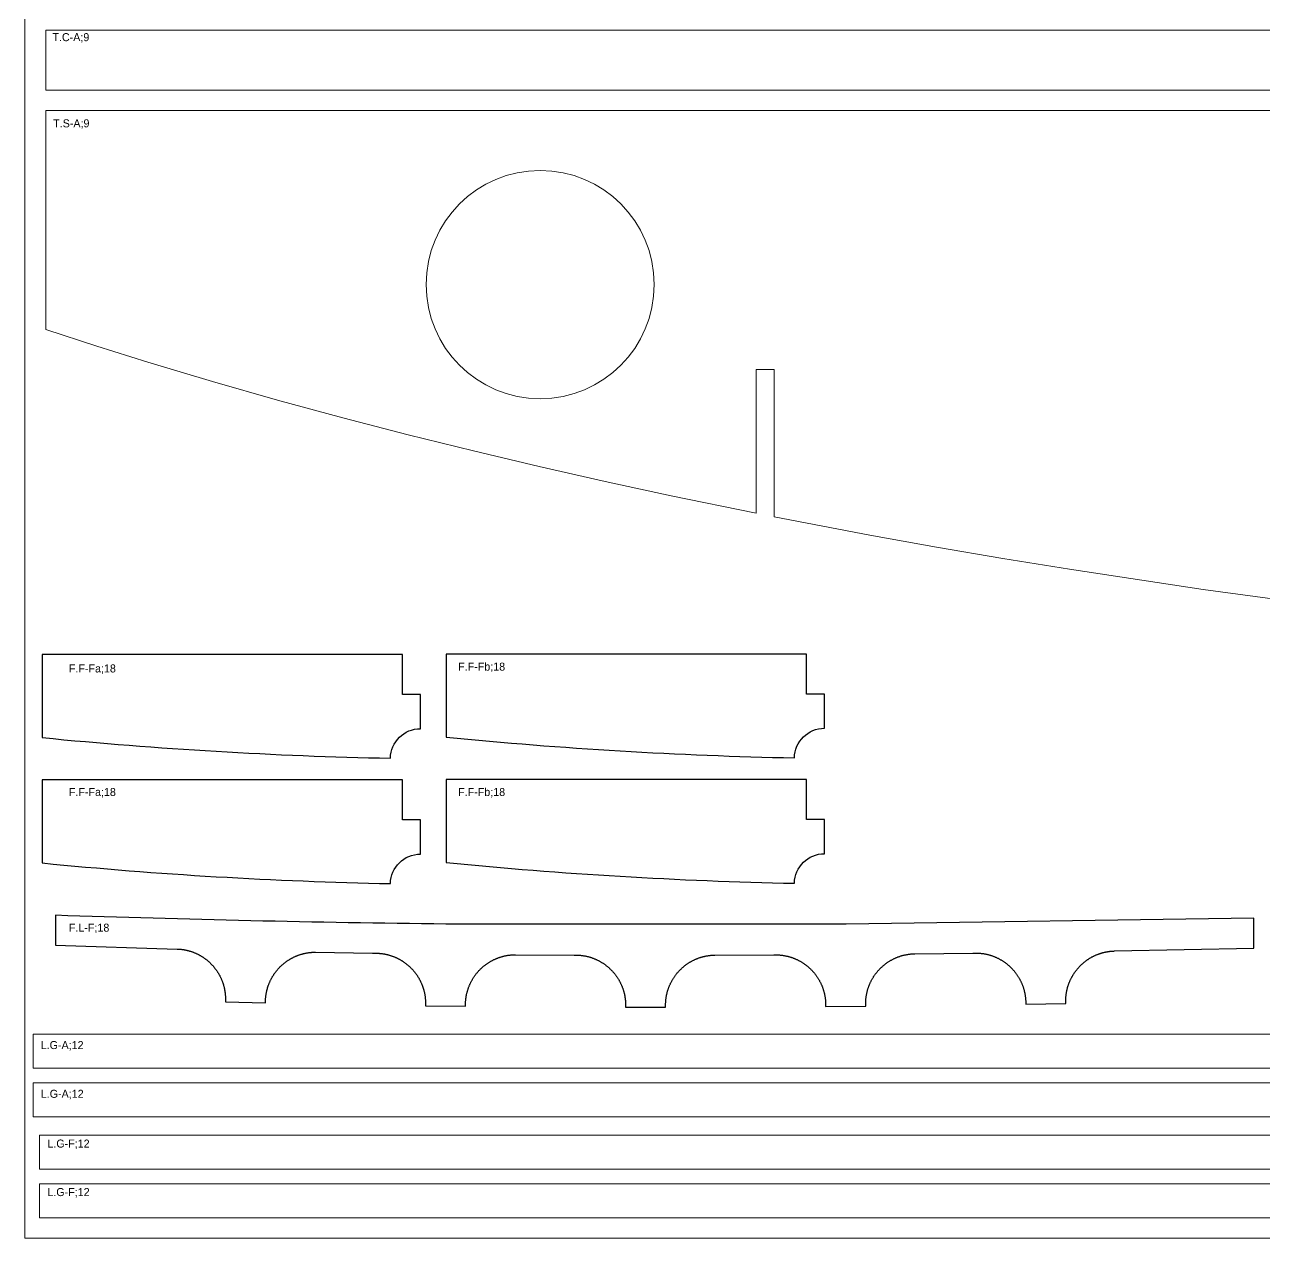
# Model space of a CAD drawing. Header units: millimetres. Extents: x 0 to 7720, y 0 to 5733.
# Drawn here: x 0 to 619, y 4486 to 5092 of the extents above; entities that cross this region are included whole.
import ezdxf

# ---------------------------------------------------------------- set-up
doc = ezdxf.new("R2010")
doc.units = ezdxf.units.MM
for name, color, linetype in [('0_0_0', 1, 'Continuous'), ('CORTE_6MM', 1, 'Continuous'), ('plate', 3, 'Continuous')]:
    doc.layers.add(name, color=color, linetype=linetype)

msp = doc.modelspace()

# ---------------------------------------------------------------- linework, layer by layer
at = {"layer": '0_0_0', "lineweight": 0}
msp.add_lwpolyline([(1722.57, 5059.61), (10.57, 5059.61), (10.57, 5089.61), (1722.57, 5089.61), (1722.57, 5059.61)], close=True, dxfattribs=at)
at = {"layer": 'CORTE_6MM', "lineweight": 0}
for p, q in [((4.25, 4570.99), (4.25, 4587.99)), ((4.25, 4587.99), (1212.25, 4587.99)), ((1212.25, 4570.99), (4.25, 4570.99)), ((4.25, 4546.65), (4.25, 4563.65)), ((4.25, 4563.65), (1212.25, 4563.65)), ((1212.25, 4546.65), (4.25, 4546.65)), ((7.4, 4537.43), (1215.4, 4537.43)), ((7.4, 4520.43), (7.4, 4537.43)), ((1215.4, 4520.43), (7.4, 4520.43)), ((7.4, 4513.09), (1215.4, 4513.09)), ((7.4, 4496.09), (7.4, 4513.09)), ((1215.4, 4496.09), (7.4, 4496.09))]:
    msp.add_line(p, q, dxfattribs=at)
msp.add_lwpolyline([(1722.57, 5049.46), (10.57, 5049.46), (10.57, 4939.94), (36.01, 4931.68), (61.55, 4923.7), (93.88, 4914.04), (126.34, 4904.79), (158.91, 4895.94), (191.57, 4887.47), (224.31, 4879.35), (257.16, 4871.57), (290.07, 4864.11), (323.06, 4856.95), (365.57, 4848.18), (365.57, 4920.05), (374.57, 4920.05), (374.57, 4846.39), (422.38, 4837.26), (455.6, 4831.3), (488.88, 4825.62), (522.2, 4820.22), (588.92, 4810.19), (655.77, 4801.1)], dxfattribs=at)
at = {"layer": 'CORTE_6MM'}
for points in [[(182.76, 4725.82, -0.409312), (197.75, 4740.57), (197.75, 4757.67), (188.75, 4757.67), (188.75, 4777.67), (8.71, 4777.67), (8.71, 4736.12, 0.019502), (182.76, 4725.82)], [(399.67, 4740.75), (399.67, 4757.87), (390.67, 4757.87), (390.67, 4777.87), (210.63, 4777.87), (210.63, 4736.37, 0.01963), (384.67, 4726, -0.409279), (399.67, 4740.75)], [(182.76, 4663.17, -0.409312), (197.75, 4677.92), (197.75, 4695.02), (188.75, 4695.02), (188.75, 4715.02), (8.71, 4715.02), (8.71, 4673.47, 0.019502), (182.76, 4663.17)], [(399.67, 4678.1), (399.67, 4695.21), (390.67, 4695.21), (390.67, 4715.21), (210.63, 4715.21), (210.63, 4673.72, 0.01963), (384.67, 4663.35, -0.409279), (399.67, 4678.1)], [(400.27, 4601.73), (420.27, 4601.9), (420.28, 4603.5), (420.28, 4603.78), (420.29, 4604.06), (420.3, 4604.34), (420.32, 4604.62), (420.34, 4604.92), (420.36, 4605.22), (420.39, 4605.51), (420.42, 4605.81), (420.45, 4606.09), (420.49, 4606.38), (420.53, 4606.67), (420.57, 4606.96), (420.61, 4607.24), (420.66, 4607.53), (420.72, 4607.81), (420.77, 4608.1), (420.83, 4608.38), (420.89, 4608.67), (420.96, 4608.95), (421.03, 4609.23), (421.1, 4609.52), (421.18, 4609.8), (421.26, 4610.08), (421.34, 4610.36), (421.43, 4610.64), (421.52, 4610.91), (421.61, 4611.19), (421.7, 4611.46), (421.8, 4611.74), (421.9, 4612.01), (422.01, 4612.28), (422.12, 4612.55), (422.23, 4612.82), (422.34, 4613.09), (422.46, 4613.35), (422.58, 4613.62), (422.7, 4613.88), (422.83, 4614.14), (422.96, 4614.4), (423.09, 4614.66), (423.23, 4614.92), (423.37, 4615.17), (423.51, 4615.43), (423.65, 4615.68), (423.8, 4615.93), (423.95, 4616.18), (424.1, 4616.43), (424.26, 4616.67), (424.42, 4616.91), (424.58, 4617.16), (424.74, 4617.4), (424.91, 4617.64), (425.08, 4617.87), (425.26, 4618.11), (425.44, 4618.35), (425.62, 4618.59), (425.81, 4618.82), (426, 4619.05), (426.2, 4619.29), (426.39, 4619.51), (426.59, 4619.74), (426.79, 4619.97), (427, 4620.19), (427.2, 4620.41), (427.41, 4620.62), (427.62, 4620.84), (427.84, 4621.05), (428.06, 4621.25), (428.27, 4621.46), (428.5, 4621.66), (428.72, 4621.86), (428.95, 4622.06), (429.18, 4622.26), (429.41, 4622.45), (429.64, 4622.64), (429.88, 4622.83), (430.12, 4623.01), (430.36, 4623.19), (430.6, 4623.37), (430.84, 4623.54), (431.09, 4623.72), (431.34, 4623.89), (431.59, 4624.05), (431.85, 4624.22), (432.1, 4624.38), (432.36, 4624.53), (432.62, 4624.69), (432.88, 4624.84), (433.14, 4624.99), (433.41, 4625.13), (433.67, 4625.28), (433.94, 4625.41), (434.21, 4625.55), (434.48, 4625.68), (434.75, 4625.81), (435.03, 4625.93), (435.3, 4626.06), (435.58, 4626.17), (435.86, 4626.29), (436.14, 4626.4), (436.42, 4626.51), (436.7, 4626.61), (436.98, 4626.71), (437.27, 4626.81), (437.55, 4626.91), (437.84, 4627), (438.13, 4627.09), (438.42, 4627.17), (438.71, 4627.25), (439, 4627.33), (439.29, 4627.4), (439.58, 4627.47), (439.88, 4627.54), (440.17, 4627.6), (440.47, 4627.66), (440.76, 4627.72), (441.06, 4627.77), (441.36, 4627.82), (441.65, 4627.86), (441.93, 4627.9), (442.22, 4627.94), (442.51, 4627.98), (442.79, 4628.01), (443.08, 4628.03), (443.37, 4628.06), (443.66, 4628.08), (443.94, 4628.09), (444.23, 4628.11), (444.52, 4628.12), (444.81, 4628.12), (473.89, 4628.45), (475.35, 4628.47), (475.64, 4628.47), (475.94, 4628.46), (476.23, 4628.45), (476.52, 4628.44), (476.82, 4628.42), (477.11, 4628.4), (477.4, 4628.38), (477.69, 4628.35), (477.98, 4628.32), (478.27, 4628.29), (478.57, 4628.25), (478.86, 4628.21), (479.15, 4628.17), (479.44, 4628.12), (479.73, 4628.07), (480.02, 4628.01), (480.31, 4627.96), (480.6, 4627.89), (480.88, 4627.83), (481.17, 4627.76), (481.46, 4627.69), (481.74, 4627.62), (482.02, 4627.54), (482.31, 4627.46), (482.59, 4627.37), (482.87, 4627.29), (483.15, 4627.2), (483.42, 4627.1), (483.7, 4627), (483.98, 4626.9), (484.25, 4626.8), (484.53, 4626.69), (484.8, 4626.58), (485.07, 4626.47), (485.34, 4626.35), (485.61, 4626.23), (485.88, 4626.11), (486.14, 4625.98), (486.41, 4625.85), (486.67, 4625.72), (486.93, 4625.58), (487.19, 4625.44), (487.45, 4625.3), (487.71, 4625.16), (487.96, 4625.01), (488.21, 4624.86), (488.46, 4624.7), (488.71, 4624.55), (488.96, 4624.39), (489.21, 4624.22), (489.45, 4624.06), (489.69, 4623.89), (489.93, 4623.72), (490.17, 4623.54), (490.4, 4623.37), (490.63, 4623.19), (490.86, 4623.01), (491.09, 4622.82), (491.32, 4622.64), (491.54, 4622.45), (491.76, 4622.25), (491.98, 4622.06), (492.2, 4621.86), (492.42, 4621.66), (492.63, 4621.46), (492.84, 4621.25), (493.05, 4621.04), (493.25, 4620.83), (493.46, 4620.62), (493.66, 4620.41), (493.85, 4620.19), (494.05, 4619.97), (494.24, 4619.74), (494.43, 4619.52), (494.62, 4619.29), (494.81, 4619.06), (494.99, 4618.83), (495.17, 4618.6), (495.35, 4618.36), (495.52, 4618.13), (495.69, 4617.89), (495.86, 4617.65), (496.02, 4617.4), (496.19, 4617.16), (496.35, 4616.91), (496.5, 4616.66), (496.66, 4616.41), (496.81, 4616.16), (496.95, 4615.9), (497.1, 4615.65), (497.24, 4615.39), (497.38, 4615.13), (497.51, 4614.87), (497.65, 4614.61), (497.78, 4614.35), (497.9, 4614.08), (498.03, 4613.81), (498.15, 4613.55), (498.26, 4613.28), (498.38, 4613.01), (498.49, 4612.73), (498.59, 4612.46), (498.7, 4612.18), (498.8, 4611.91), (498.9, 4611.63), (498.99, 4611.35), (499.08, 4611.07), (499.17, 4610.79), (499.26, 4610.5), (499.34, 4610.22), (499.42, 4609.94), (499.49, 4609.65), (499.56, 4609.37), (499.63, 4609.08), (499.69, 4608.8), (499.75, 4608.51), (499.81, 4608.22), (499.86, 4607.94), (499.92, 4607.65), (499.96, 4607.36), (500.01, 4607.07), (500.05, 4606.77), (500.08, 4606.48), (500.12, 4606.19), (500.15, 4605.9), (500.18, 4605.6), (500.2, 4605.31), (500.22, 4605.02), (500.24, 4604.72), (500.25, 4604.43), (500.26, 4604.14), (500.26, 4603.91), (500.27, 4602.88), (520.27, 4603.21), (520.27, 4604.87), (520.27, 4605.1), (520.28, 4605.33), (520.29, 4605.57), (520.3, 4605.8), (520.31, 4606.04), (520.33, 4606.29), (520.35, 4606.54), (520.37, 4606.8), (520.4, 4607.08), (520.43, 4607.37), (520.46, 4607.62), (520.49, 4607.87), (520.53, 4608.12), (520.57, 4608.38), (520.61, 4608.63), (520.65, 4608.88), (520.7, 4609.13), (520.74, 4609.38), (520.8, 4609.63), (520.85, 4609.88), (520.9, 4610.12), (520.96, 4610.37), (521.02, 4610.62), (521.09, 4610.87), (521.15, 4611.11), (521.22, 4611.36), (521.29, 4611.6), (521.37, 4611.84), (521.44, 4612.09), (521.52, 4612.33), (521.6, 4612.57), (521.68, 4612.81), (521.77, 4613.05), (521.86, 4613.29), (521.95, 4613.53), (522.04, 4613.76), (522.14, 4614), (522.23, 4614.23), (522.33, 4614.47), (522.44, 4614.7), (522.54, 4614.93), (522.65, 4615.17), (522.76, 4615.4), (522.87, 4615.63), (522.99, 4615.86), (523.11, 4616.08), (523.23, 4616.31), (523.35, 4616.53), (523.47, 4616.76), (523.6, 4616.98), (523.73, 4617.2), (523.86, 4617.42), (523.99, 4617.64), (524.13, 4617.86), (524.26, 4618.07), (524.4, 4618.29), (524.55, 4618.5), (524.69, 4618.71), (524.84, 4618.92), (524.98, 4619.13), (525.14, 4619.33), (525.29, 4619.54), (525.44, 4619.74), (525.6, 4619.95), (525.76, 4620.15), (525.92, 4620.34), (526.08, 4620.54), (526.25, 4620.74), (526.41, 4620.93), (526.58, 4621.12), (526.75, 4621.31), (526.93, 4621.5), (527.1, 4621.69), (527.28, 4621.88), (527.46, 4622.06), (527.64, 4622.24), (527.82, 4622.42), (528.01, 4622.6), (528.19, 4622.77), (528.38, 4622.95), (528.57, 4623.12), (528.76, 4623.29), (528.96, 4623.46), (529.15, 4623.62), (529.35, 4623.79), (529.55, 4623.95), (529.75, 4624.11), (529.95, 4624.27), (530.15, 4624.42), (530.35, 4624.58), (530.56, 4624.73), (530.77, 4624.88), (530.98, 4625.03), (531.19, 4625.17), (531.4, 4625.31), (531.61, 4625.45), (531.83, 4625.59), (532.04, 4625.73), (532.26, 4625.86), (532.48, 4626), (532.7, 4626.13), (532.92, 4626.25), (533.15, 4626.38), (533.37, 4626.5), (533.6, 4626.62), (533.83, 4626.74), (534.05, 4626.86), (534.28, 4626.97), (534.51, 4627.08), (534.74, 4627.19), (534.98, 4627.3), (535.21, 4627.4), (535.44, 4627.5), (535.68, 4627.6), (535.91, 4627.7), (536.15, 4627.79), (536.39, 4627.88), (536.63, 4627.97), (536.87, 4628.06), (537.11, 4628.14), (537.35, 4628.23), (537.59, 4628.3), (537.83, 4628.38), (538.08, 4628.46), (538.32, 4628.53), (538.57, 4628.6), (538.81, 4628.66), (539.06, 4628.73), (539.31, 4628.79), (539.55, 4628.85), (539.8, 4628.91), (540.05, 4628.96), (540.3, 4629.01), (540.55, 4629.06), (540.8, 4629.11), (541.06, 4629.15), (541.31, 4629.2), (541.56, 4629.24), (541.81, 4629.27), (542.07, 4629.31), (542.32, 4629.34), (542.57, 4629.37), (542.83, 4629.39), (543.08, 4629.42), (543.33, 4629.44), (543.59, 4629.46), (543.84, 4629.47), (544.1, 4629.48), (544.35, 4629.49), (544.61, 4629.5), (614.34, 4630.96), (614.34, 4645.96), (410.5, 4642.82), (210.5, 4642.94, -0.005679), (15.34, 4647.35), (15.34, 4632.34), (76.14, 4630.49), (76.65, 4630.47), (76.91, 4630.46), (77.16, 4630.44), (77.41, 4630.42), (77.66, 4630.4), (77.92, 4630.37), (78.17, 4630.34), (78.42, 4630.31), (78.67, 4630.28), (78.92, 4630.24), (79.18, 4630.21), (79.43, 4630.17), (79.68, 4630.12), (79.93, 4630.08), (80.18, 4630.03), (80.43, 4629.98), (80.67, 4629.92), (80.92, 4629.87), (81.17, 4629.81), (81.42, 4629.75), (81.66, 4629.69), (81.91, 4629.62), (82.15, 4629.55), (82.39, 4629.48), (82.64, 4629.41), (82.88, 4629.33), (83.12, 4629.25), (83.36, 4629.17), (83.6, 4629.09), (83.84, 4629), (84.08, 4628.92), (84.31, 4628.83), (84.55, 4628.73), (84.79, 4628.64), (85.02, 4628.54), (85.25, 4628.44), (85.49, 4628.34), (85.72, 4628.23), (85.95, 4628.13), (86.18, 4628.02), (86.41, 4627.9), (86.63, 4627.79), (86.86, 4627.67), (87.09, 4627.55), (87.31, 4627.43), (87.54, 4627.31), (87.76, 4627.18), (87.98, 4627.05), (88.2, 4626.92), (88.42, 4626.79), (88.64, 4626.65), (88.85, 4626.51), (89.07, 4626.37), (89.28, 4626.23), (89.49, 4626.09), (89.7, 4625.94), (89.91, 4625.79), (90.12, 4625.64), (90.32, 4625.49), (90.52, 4625.33), (90.73, 4625.18), (90.93, 4625.02), (91.13, 4624.86), (91.32, 4624.69), (91.52, 4624.53), (91.71, 4624.36), (91.9, 4624.19), (92.1, 4624.02), (92.28, 4623.85), (92.47, 4623.67), (92.66, 4623.5), (92.84, 4623.32), (93.02, 4623.14), (93.2, 4622.95), (93.38, 4622.77), (93.56, 4622.58), (93.73, 4622.39), (93.9, 4622.2), (94.07, 4622.01), (94.24, 4621.82), (94.41, 4621.62), (94.57, 4621.43), (94.73, 4621.23), (94.89, 4621.03), (95.05, 4620.83), (95.21, 4620.62), (95.36, 4620.42), (95.51, 4620.21), (95.66, 4620), (95.81, 4619.79), (95.96, 4619.58), (96.1, 4619.37), (96.24, 4619.16), (96.38, 4618.94), (96.51, 4618.73), (96.65, 4618.51), (96.78, 4618.29), (96.91, 4618.07), (97.04, 4617.85), (97.16, 4617.62), (97.29, 4617.4), (97.41, 4617.17), (97.53, 4616.94), (97.64, 4616.71), (97.76, 4616.48), (97.87, 4616.25), (97.98, 4616.02), (98.08, 4615.79), (98.19, 4615.56), (98.29, 4615.32), (98.38, 4615.09), (98.48, 4614.85), (98.57, 4614.62), (98.67, 4614.38), (98.75, 4614.14), (98.84, 4613.91), (98.93, 4613.67), (99.01, 4613.43), (99.09, 4613.18), (99.16, 4612.94), (99.24, 4612.7), (99.31, 4612.46), (99.38, 4612.21), (99.44, 4611.97), (99.51, 4611.72), (99.57, 4611.48), (99.63, 4611.23), (99.69, 4610.98), (99.74, 4610.74), (99.79, 4610.49), (99.84, 4610.24), (99.89, 4609.99), (99.93, 4609.74), (99.97, 4609.49), (100.01, 4609.24), (100.05, 4608.99), (100.08, 4608.73), (100.12, 4608.48), (100.14, 4608.23), (100.17, 4607.94), (100.2, 4607.67), (100.22, 4607.41), (100.24, 4607.15), (100.26, 4606.91), (100.27, 4606.67), (100.28, 4606.44), (100.28, 4606.2), (100.29, 4605.74), (100.29, 4604.08), (120.29, 4603.59), (120.29, 4604.11), (120.3, 4604.38), (120.31, 4604.64), (120.31, 4604.91), (120.33, 4605.17), (120.34, 4605.44), (120.36, 4605.7), (120.38, 4605.97), (120.4, 4606.23), (120.43, 4606.5), (120.46, 4606.76), (120.49, 4607.03), (120.52, 4607.29), (120.56, 4607.56), (120.6, 4607.82), (120.64, 4608.08), (120.69, 4608.34), (120.74, 4608.6), (120.79, 4608.86), (120.84, 4609.12), (120.9, 4609.38), (120.96, 4609.64), (121.02, 4609.9), (121.09, 4610.16), (121.16, 4610.41), (121.23, 4610.67), (121.3, 4610.93), (121.38, 4611.18), (121.45, 4611.43), (121.54, 4611.69), (121.62, 4611.94), (121.71, 4612.19), (121.8, 4612.44), (121.89, 4612.69), (121.98, 4612.94), (122.08, 4613.19), (122.18, 4613.43), (122.28, 4613.68), (122.39, 4613.92), (122.5, 4614.17), (122.61, 4614.41), (122.72, 4614.64), (122.83, 4614.88), (122.95, 4615.12), (123.07, 4615.35), (123.19, 4615.59), (123.32, 4615.82), (123.44, 4616.05), (123.57, 4616.28), (123.7, 4616.51), (123.84, 4616.73), (123.97, 4616.96), (124.11, 4617.18), (124.25, 4617.4), (124.4, 4617.63), (124.54, 4617.84), (124.69, 4618.06), (124.84, 4618.28), (124.99, 4618.49), (125.15, 4618.71), (125.3, 4618.92), (125.46, 4619.13), (125.62, 4619.33), (125.79, 4619.54), (125.95, 4619.75), (126.12, 4619.95), (126.29, 4620.15), (126.46, 4620.35), (126.64, 4620.55), (126.81, 4620.74), (126.99, 4620.94), (127.17, 4621.13), (127.36, 4621.32), (127.54, 4621.51), (127.73, 4621.69), (127.92, 4621.88), (128.11, 4622.06), (128.3, 4622.24), (128.49, 4622.42), (128.69, 4622.59), (128.89, 4622.77), (129.09, 4622.94), (129.29, 4623.11), (129.49, 4623.28), (129.69, 4623.44), (129.9, 4623.6), (130.11, 4623.76), (130.32, 4623.92), (130.53, 4624.08), (130.74, 4624.23), (130.96, 4624.39), (131.17, 4624.54), (131.39, 4624.68), (131.61, 4624.83), (131.83, 4624.97), (132.06, 4625.11), (132.28, 4625.25), (132.5, 4625.39), (132.73, 4625.52), (132.96, 4625.65), (133.19, 4625.78), (133.42, 4625.91), (133.65, 4626.03), (133.89, 4626.15), (134.13, 4626.27), (134.36, 4626.39), (134.6, 4626.5), (134.84, 4626.62), (135.09, 4626.73), (135.33, 4626.83), (135.57, 4626.94), (135.82, 4627.04), (136.06, 4627.14), (136.31, 4627.23), (136.56, 4627.33), (136.81, 4627.42), (137.06, 4627.51), (137.31, 4627.59), (137.56, 4627.68), (137.81, 4627.76), (138.06, 4627.84), (138.32, 4627.91), (138.57, 4627.98), (138.83, 4628.05), (139.09, 4628.12), (139.34, 4628.19), (139.6, 4628.25), (139.86, 4628.31), (140.12, 4628.36), (140.38, 4628.42), (140.64, 4628.47), (140.9, 4628.51), (141.16, 4628.56), (141.42, 4628.6), (141.69, 4628.64), (141.95, 4628.68), (142.21, 4628.71), (142.48, 4628.74), (142.74, 4628.77), (143, 4628.8), (143.27, 4628.82), (143.53, 4628.84), (143.8, 4628.86), (144.06, 4628.87), (144.35, 4628.89), (144.62, 4628.9), (144.88, 4628.9), (145.12, 4628.9), (145.37, 4628.9), (173.86, 4628.42), (176, 4628.39), (176.26, 4628.38), (176.53, 4628.36), (176.8, 4628.35), (177.06, 4628.33), (177.33, 4628.31), (177.59, 4628.29), (177.86, 4628.26), (178.12, 4628.23), (178.39, 4628.2), (178.65, 4628.17), (178.92, 4628.13), (179.18, 4628.09), (179.44, 4628.05), (179.7, 4628), (179.97, 4627.95), (180.23, 4627.9), (180.49, 4627.85), (180.75, 4627.79), (181.01, 4627.73), (181.27, 4627.67), (181.52, 4627.6), (181.78, 4627.53), (182.04, 4627.46), (182.29, 4627.39), (182.55, 4627.31), (182.8, 4627.24), (183.06, 4627.15), (183.31, 4627.07), (183.56, 4626.98), (183.81, 4626.89), (184.06, 4626.8), (184.31, 4626.71), (184.56, 4626.61), (184.81, 4626.51), (185.06, 4626.4), (185.31, 4626.3), (185.55, 4626.19), (185.8, 4626.08), (186.04, 4625.96), (186.28, 4625.84), (186.52, 4625.73), (186.76, 4625.6), (186.99, 4625.48), (187.23, 4625.35), (187.47, 4625.22), (187.7, 4625.09), (187.93, 4624.96), (188.16, 4624.82), (188.39, 4624.68), (188.62, 4624.54), (188.84, 4624.4), (189.07, 4624.25), (189.29, 4624.1), (189.51, 4623.95), (189.73, 4623.8), (189.95, 4623.64), (190.16, 4623.48), (190.38, 4623.32), (190.59, 4623.16), (190.8, 4622.99), (191.01, 4622.82), (191.22, 4622.65), (191.42, 4622.48), (191.63, 4622.31), (191.83, 4622.13), (192.03, 4621.95), (192.23, 4621.77), (192.43, 4621.59), (192.62, 4621.4), (192.81, 4621.22), (193, 4621.03), (193.19, 4620.83), (193.38, 4620.64), (193.56, 4620.45), (193.74, 4620.25), (193.92, 4620.05), (194.1, 4619.85), (194.27, 4619.65), (194.45, 4619.44), (194.62, 4619.24), (194.79, 4619.03), (194.95, 4618.82), (195.12, 4618.61), (195.28, 4618.39), (195.44, 4618.18), (195.6, 4617.96), (195.75, 4617.74), (195.9, 4617.52), (196.05, 4617.3), (196.2, 4617.08), (196.35, 4616.85), (196.49, 4616.63), (196.63, 4616.4), (196.77, 4616.17), (196.91, 4615.94), (197.04, 4615.7), (197.17, 4615.47), (197.3, 4615.23), (197.42, 4615), (197.54, 4614.76), (197.66, 4614.52), (197.78, 4614.28), (197.9, 4614.04), (198.01, 4613.8), (198.12, 4613.56), (198.23, 4613.31), (198.33, 4613.07), (198.43, 4612.82), (198.53, 4612.57), (198.63, 4612.33), (198.72, 4612.08), (198.81, 4611.83), (198.9, 4611.58), (198.99, 4611.32), (199.07, 4611.07), (199.15, 4610.82), (199.23, 4610.56), (199.3, 4610.31), (199.38, 4610.05), (199.45, 4609.79), (199.51, 4609.53), (199.58, 4609.27), (199.64, 4609.02), (199.7, 4608.75), (199.75, 4608.49), (199.81, 4608.23), (199.86, 4607.97), (199.9, 4607.71), (199.95, 4607.44), (199.99, 4607.18), (200.03, 4606.91), (200.06, 4606.65), (200.1, 4606.39), (200.13, 4606.12), (200.16, 4605.86), (200.18, 4605.59), (200.2, 4605.33), (200.22, 4605.06), (200.24, 4604.8), (200.25, 4604.53), (200.26, 4604.26), (200.27, 4604), (200.28, 4603.73), (200.28, 4602.13), (220.28, 4601.9), (220.28, 4603.02), (220.29, 4603.26), (220.29, 4603.55), (220.31, 4603.84), (220.32, 4604.14), (220.34, 4604.43), (220.36, 4604.72), (220.39, 4605.01), (220.42, 4605.3), (220.45, 4605.59), (220.49, 4605.88), (220.53, 4606.17), (220.57, 4606.46), (220.62, 4606.75), (220.67, 4607.04), (220.72, 4607.33), (220.78, 4607.61), (220.84, 4607.9), (220.9, 4608.18), (220.97, 4608.47), (221.04, 4608.75), (221.11, 4609.03), (221.19, 4609.32), (221.27, 4609.6), (221.35, 4609.88), (221.44, 4610.16), (221.53, 4610.44), (221.62, 4610.72), (221.72, 4610.99), (221.82, 4611.27), (221.92, 4611.54), (222.03, 4611.81), (222.14, 4612.09), (222.25, 4612.36), (222.36, 4612.62), (222.48, 4612.89), (222.6, 4613.16), (222.73, 4613.42), (222.86, 4613.68), (222.99, 4613.95), (223.12, 4614.21), (223.26, 4614.46), (223.4, 4614.72), (223.54, 4614.97), (223.68, 4615.23), (223.83, 4615.48), (223.99, 4615.73), (224.14, 4615.98), (224.3, 4616.22), (224.46, 4616.47), (224.62, 4616.71), (224.79, 4616.95), (224.96, 4617.19), (225.13, 4617.43), (225.3, 4617.66), (225.48, 4617.89), (225.66, 4618.12), (225.84, 4618.35), (226.03, 4618.58), (226.22, 4618.81), (226.41, 4619.03), (226.6, 4619.25), (226.8, 4619.47), (227, 4619.68), (227.2, 4619.89), (227.4, 4620.1), (227.61, 4620.31), (227.81, 4620.52), (228.02, 4620.72), (228.24, 4620.92), (228.45, 4621.12), (228.67, 4621.31), (228.89, 4621.51), (229.11, 4621.7), (229.33, 4621.88), (229.56, 4622.07), (229.79, 4622.25), (230.02, 4622.43), (230.25, 4622.61), (230.49, 4622.78), (230.72, 4622.95), (230.96, 4623.12), (231.2, 4623.29), (231.45, 4623.45), (231.69, 4623.61), (231.94, 4623.77), (232.19, 4623.93), (232.44, 4624.08), (232.69, 4624.23), (232.94, 4624.37), (233.2, 4624.52), (233.46, 4624.66), (233.71, 4624.79), (233.98, 4624.93), (234.24, 4625.06), (234.5, 4625.19), (234.77, 4625.31), (235.03, 4625.43), (235.3, 4625.55), (235.57, 4625.66), (235.84, 4625.78), (236.11, 4625.89), (236.38, 4625.99), (236.65, 4626.09), (236.93, 4626.19), (237.2, 4626.29), (237.48, 4626.38), (237.76, 4626.47), (238.04, 4626.56), (238.32, 4626.64), (238.6, 4626.72), (238.88, 4626.8), (239.17, 4626.87), (239.45, 4626.94), (239.73, 4627.01), (240.02, 4627.07), (240.31, 4627.13), (240.59, 4627.18), (240.88, 4627.24), (241.17, 4627.29), (241.46, 4627.33), (241.75, 4627.38), (242.04, 4627.42), (242.33, 4627.45), (242.62, 4627.49), (242.91, 4627.52), (243.21, 4627.54), (243.5, 4627.56), (243.79, 4627.58), (244.09, 4627.6), (244.38, 4627.61), (244.67, 4627.62), (244.97, 4627.62), (245.26, 4627.63), (274.59, 4627.47), (275.76, 4627.47), (276.03, 4627.46), (276.31, 4627.45), (276.6, 4627.44), (276.93, 4627.42), (277.22, 4627.4), (277.51, 4627.37), (277.81, 4627.34), (278.1, 4627.31), (278.39, 4627.28), (278.68, 4627.24), (278.97, 4627.2), (279.26, 4627.15), (279.55, 4627.1), (279.84, 4627.05), (280.13, 4627), (280.42, 4626.94), (280.7, 4626.88), (280.99, 4626.81), (281.27, 4626.74), (281.56, 4626.67), (281.84, 4626.59), (282.13, 4626.51), (282.41, 4626.43), (282.69, 4626.35), (282.97, 4626.26), (283.25, 4626.17), (283.52, 4626.07), (283.8, 4625.97), (284.08, 4625.87), (284.35, 4625.77), (284.62, 4625.66), (284.89, 4625.55), (285.16, 4625.43), (285.43, 4625.31), (285.7, 4625.19), (285.97, 4625.07), (286.23, 4624.94), (286.49, 4624.81), (286.76, 4624.68), (287.02, 4624.54), (287.27, 4624.4), (287.53, 4624.26), (287.79, 4624.11), (288.04, 4623.97), (288.29, 4623.81), (288.54, 4623.66), (288.79, 4623.5), (289.04, 4623.34), (289.28, 4623.18), (289.53, 4623.01), (289.77, 4622.84), (290, 4622.67), (290.24, 4622.5), (290.48, 4622.32), (290.71, 4622.14), (290.94, 4621.96), (291.16, 4621.77), (291.39, 4621.58), (291.61, 4621.39), (291.83, 4621.2), (292.05, 4621.01), (292.27, 4620.81), (292.48, 4620.61), (292.69, 4620.4), (292.9, 4620.2), (293.11, 4619.99), (293.31, 4619.78), (293.52, 4619.57), (293.72, 4619.35), (293.91, 4619.13), (294.11, 4618.91), (294.3, 4618.69), (294.49, 4618.46), (294.68, 4618.24), (294.86, 4618.01), (295.04, 4617.78), (295.22, 4617.54), (295.4, 4617.31), (295.57, 4617.07), (295.74, 4616.83), (295.91, 4616.59), (296.07, 4616.35), (296.23, 4616.1), (296.39, 4615.86), (296.55, 4615.61), (296.7, 4615.36), (296.85, 4615.1), (296.99, 4614.85), (297.14, 4614.6), (297.28, 4614.34), (297.42, 4614.08), (297.55, 4613.82), (297.68, 4613.56), (297.81, 4613.3), (297.93, 4613.03), (298.06, 4612.77), (298.18, 4612.5), (298.29, 4612.23), (298.4, 4611.96), (298.51, 4611.69), (298.62, 4611.41), (298.72, 4611.14), (298.82, 4610.86), (298.92, 4610.59), (299.01, 4610.31), (299.1, 4610.03), (299.19, 4609.75), (299.28, 4609.47), (299.36, 4609.18), (299.43, 4608.9), (299.51, 4608.62), (299.58, 4608.33), (299.65, 4608.05), (299.71, 4607.76), (299.77, 4607.48), (299.83, 4607.19), (299.88, 4606.9), (299.93, 4606.61), (299.98, 4606.33), (300.02, 4606.04), (300.06, 4605.75), (300.1, 4605.46), (300.13, 4605.16), (300.16, 4604.87), (300.19, 4604.58), (300.21, 4604.28), (300.23, 4603.99), (300.24, 4603.7), (300.26, 4603.41), (300.27, 4603.11), (300.27, 4602.82), (300.27, 4601.42), (320.27, 4601.41), (320.27, 4602.55), (320.28, 4602.84), (320.28, 4603.14), (320.29, 4603.43), (320.31, 4603.73), (320.32, 4604.02), (320.34, 4604.31), (320.37, 4604.61), (320.39, 4604.9), (320.42, 4605.19), (320.46, 4605.49), (320.5, 4605.78), (320.54, 4606.07), (320.58, 4606.36), (320.63, 4606.65), (320.68, 4606.94), (320.73, 4607.23), (320.79, 4607.51), (320.85, 4607.8), (320.92, 4608.09), (320.98, 4608.37), (321.06, 4608.66), (321.13, 4608.94), (321.21, 4609.23), (321.29, 4609.51), (321.37, 4609.79), (321.46, 4610.08), (321.55, 4610.36), (321.65, 4610.63), (321.75, 4610.91), (321.85, 4611.19), (321.95, 4611.46), (322.06, 4611.74), (322.17, 4612.01), (322.28, 4612.28), (322.4, 4612.55), (322.52, 4612.82), (322.65, 4613.08), (322.77, 4613.35), (322.9, 4613.61), (323.03, 4613.88), (323.17, 4614.14), (323.31, 4614.39), (323.45, 4614.65), (323.59, 4614.91), (323.74, 4615.16), (323.89, 4615.41), (324.05, 4615.66), (324.2, 4615.91), (324.36, 4616.16), (324.53, 4616.41), (324.69, 4616.65), (324.86, 4616.89), (325.03, 4617.13), (325.21, 4617.37), (325.38, 4617.6), (325.56, 4617.84), (325.75, 4618.07), (325.93, 4618.3), (326.12, 4618.52), (326.31, 4618.75), (326.5, 4618.97), (326.7, 4619.19), (326.9, 4619.41), (327.1, 4619.62), (327.3, 4619.83), (327.51, 4620.04), (327.71, 4620.25), (327.92, 4620.46), (328.14, 4620.66), (328.35, 4620.86), (328.57, 4621.06), (328.79, 4621.25), (329.01, 4621.44), (329.23, 4621.63), (329.46, 4621.82), (329.69, 4622.01), (329.92, 4622.19), (330.15, 4622.37), (330.39, 4622.54), (330.62, 4622.72), (330.86, 4622.89), (331.1, 4623.05), (331.35, 4623.22), (331.59, 4623.38), (331.84, 4623.54), (332.09, 4623.7), (332.34, 4623.85), (332.59, 4624), (332.85, 4624.15), (333.11, 4624.3), (333.36, 4624.44), (333.62, 4624.58), (333.88, 4624.71), (334.15, 4624.85), (334.41, 4624.97), (334.68, 4625.1), (334.94, 4625.22), (335.21, 4625.34), (335.48, 4625.46), (335.75, 4625.57), (336.02, 4625.68), (336.3, 4625.79), (336.57, 4625.9), (336.85, 4626), (337.13, 4626.09), (337.4, 4626.19), (337.68, 4626.28), (337.96, 4626.37), (338.24, 4626.45), (338.53, 4626.53), (338.81, 4626.61), (339.09, 4626.68), (339.38, 4626.75), (339.67, 4626.82), (339.95, 4626.89), (340.24, 4626.95), (340.53, 4627), (340.82, 4627.06), (341.11, 4627.11), (341.4, 4627.16), (341.69, 4627.2), (341.98, 4627.24), (342.27, 4627.28), (342.57, 4627.31), (342.86, 4627.34), (343.15, 4627.37), (343.44, 4627.39), (343.74, 4627.41), (344.06, 4627.43), (344.36, 4627.44), (344.64, 4627.45), (344.91, 4627.46), (374.29, 4627.58), (375.47, 4627.58), (375.74, 4627.58), (376.02, 4627.57), (376.32, 4627.56), (376.65, 4627.54), (376.94, 4627.53), (377.23, 4627.51), (377.53, 4627.48), (377.82, 4627.45), (378.11, 4627.42), (378.4, 4627.39), (378.69, 4627.35), (378.98, 4627.31), (379.27, 4627.26), (379.56, 4627.21), (379.85, 4627.16), (380.14, 4627.1), (380.43, 4627.04), (380.71, 4626.98), (381, 4626.92), (381.29, 4626.85), (381.57, 4626.78), (381.85, 4626.7), (382.13, 4626.62), (382.42, 4626.54), (382.7, 4626.46), (382.97, 4626.37), (383.25, 4626.27), (383.53, 4626.18), (383.8, 4626.08), (384.08, 4625.98), (384.35, 4625.88), (384.62, 4625.77), (384.9, 4625.66), (385.17, 4625.54), (385.43, 4625.42), (385.7, 4625.3), (385.97, 4625.18), (386.23, 4625.05), (386.49, 4624.92), (386.75, 4624.79), (387.01, 4624.65), (387.27, 4624.51), (387.53, 4624.37), (387.79, 4624.23), (388.04, 4624.08), (388.29, 4623.93), (388.54, 4623.77), (388.79, 4623.61), (389.03, 4623.45), (389.28, 4623.29), (389.52, 4623.13), (389.76, 4622.96), (390, 4622.79), (390.23, 4622.61), (390.47, 4622.44), (390.7, 4622.26), (390.93, 4622.08), (391.15, 4621.89), (391.38, 4621.7), (391.6, 4621.51), (391.82, 4621.32), (392.04, 4621.13), (392.26, 4620.93), (392.47, 4620.73), (392.68, 4620.53), (392.89, 4620.32), (393.1, 4620.11), (393.3, 4619.9), (393.5, 4619.69), (393.7, 4619.48), (393.9, 4619.26), (394.09, 4619.04), (394.29, 4618.82), (394.47, 4618.59), (394.66, 4618.37), (394.85, 4618.14), (395.03, 4617.91), (395.21, 4617.67), (395.38, 4617.44), (395.56, 4617.2), (395.73, 4616.96), (395.89, 4616.72), (396.06, 4616.48), (396.22, 4616.23), (396.38, 4615.99), (396.53, 4615.74), (396.69, 4615.49), (396.84, 4615.24), (396.98, 4614.98), (397.13, 4614.73), (397.27, 4614.47), (397.4, 4614.21), (397.54, 4613.95), (397.67, 4613.69), (397.8, 4613.43), (397.92, 4613.16), (398.05, 4612.9), (398.17, 4612.63), (398.28, 4612.36), (398.4, 4612.09), (398.51, 4611.82), (398.61, 4611.54), (398.72, 4611.27), (398.82, 4610.99), (398.91, 4610.72), (399.01, 4610.44), (399.1, 4610.16), (399.19, 4609.88), (399.27, 4609.59), (399.35, 4609.31), (399.43, 4609.03), (399.5, 4608.74), (399.57, 4608.46), (399.64, 4608.18), (399.7, 4607.89), (399.76, 4607.6), (399.82, 4607.32), (399.88, 4607.03), (399.93, 4606.74), (399.97, 4606.45), (400.02, 4606.16), (400.06, 4605.87), (400.09, 4605.58), (400.13, 4605.29), (400.16, 4604.99), (400.18, 4604.7), (400.21, 4604.41), (400.23, 4604.12), (400.24, 4603.83), (400.26, 4603.53), (400.27, 4603.24), (400.27, 4602.95), (400.27, 4601.73)]]:
    msp.add_lwpolyline(points, format="xyb", close=True, dxfattribs=at)
at = {"layer": 'CORTE_6MM', "lineweight": 0}
msp.add_circle((257.57, 4962.46), 57, dxfattribs=at)
at = {"layer": 'plate', "lineweight": 0}
msp.add_lwpolyline([(0, 5705.99), (2440, 5705.99), (2440, 4485.99), (0, 4485.99)], close=True, dxfattribs=at)

# ---------------------------------------------------------------- texts
at = {"lineweight": 0, "char_height": 4, "width": 9480.4929, "attachment_point": 1}
for s, insert in [('T.C-A;9', (13.81, 5088.09)), ('T.S-A;9', (14.18, 5045.03)), ('F.F-Fa;18', (22.04, 4772.67)), ('F.F-Fb;18', (216.59, 4773.58)), ('F.F-Fa;18', (22.04, 4710.93)), ('F.F-Fb;18', (216.59, 4710.93)), ('F.L-F;18', (22.04, 4643.15)), ('L.G-A;12', (7.96, 4584.49)), ('L.G-A;12', (7.99, 4560.15)), ('L.G-F;12', (11.29, 4535.27)), ('L.G-F;12', (11.29, 4511.04))]:
    msp.add_mtext(s, dxfattribs=dict(at, insert=insert))

doc.saveas('drawing.dxf')
